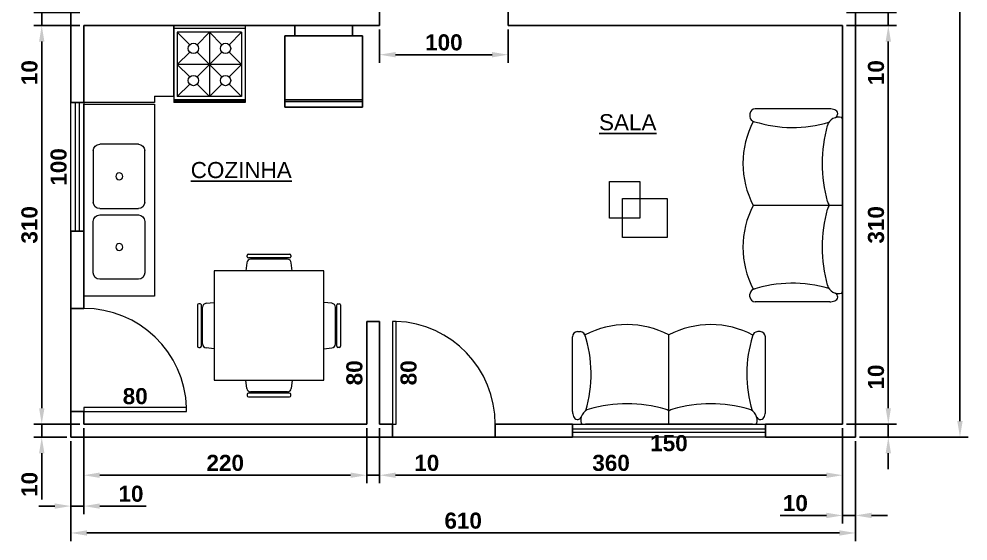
# Model space of a CAD drawing. Header units: millimetres. Extents: x 1805 to 4302, y 1320 to 2200.
# Drawn here: x 2669 to 3407, y 1320 to 1726 of the extents above; entities that cross this region are included whole.
import ezdxf

# ---------------------------------------------------------------- set-up
doc = ezdxf.new("R2010")
doc.units = ezdxf.units.MM
for name, color, linetype, lineweight in [('blocos', 40, 'Continuous', 9), ('cotas', 255, 'Continuous', 5), ('janelas', 1, 'Continuous', 13), ('paredes', 5, 'Continuous', 25), ('portas', 25, 'Continuous', 13)]:
    doc.layers.add(name, color=color, linetype=linetype, lineweight=lineweight)
doc.layers.add('Texto', color=102, linetype='Continuous')
doc.styles.add('Annotative', font='arial.ttf')
doc.styles.get("Standard").update_dxf_attribs({"font": ''})
doc.styles.get('Standard').set_extended_font_data('Arial', bold=True)
doc.dimstyles.new('Copy of ISO-25', dxfattribs={"dimscale": 0, "dimtxt": 2.5, "dimasz": 2.5, "dimexe": 1.25, "dimexo": 0.625, "dimtad": 1, "dimtxsty": 'Standard', "dimcen": 2.5, "dimse1": 1, "dimse2": 1, "dimsd1": 1, "dimsd2": 1, "dimclrt": 102, "dimadec": 0, "dimazin": 0, "dimtfac": 1, "dimtmove": 0, "dimatfit": 3, "dimfxl": 1, "dimarcsym": 0})
doc.dimstyles.new('ISO-25', dxfattribs={"dimscale": 0.5, "dimtxt": 2.5, "dimasz": 2.5, "dimexe": 1.25, "dimexo": 0.625, "dimtad": 1, "dimtxsty": 'Standard', "dimcen": 2.5, "dimclrt": 7, "dimadec": 0, "dimazin": 0, "dimtfac": 1, "dimtmove": 0, "dimatfit": 3, "dimfxl": 1, "dimarcsym": 0})

# ---------------------------------------------------------------- blocks, each defined once
blk = doc.blocks.new('*D59')
at = {"layer": 'cotas', "color": 0, "lineweight": -2, "transparency": 16777216}
for p, q in [((2719.19, 1408.07), (2719.19, 1365.37)), ((2939.19, 1408.07), (2939.19, 1365.37)), ((2731.69, 1371.62), (2926.69, 1371.62))]:
    blk.add_line(p, q, dxfattribs=at)
at = {"layer": 'cotas', "color": 0, "transparency": 16777216}
for points in [[(2731.69, 1373.71), (2731.69, 1369.54), (2719.19, 1371.62)], [(2926.69, 1373.71), (2926.69, 1369.54), (2939.19, 1371.62)]]:
    blk.add_solid(points, dxfattribs=at)
at = {"layer": 'Defpoints', "color": 0, "transparency": 16777216}
for p in [(2719.19, 1411.2), (2939.19, 1411.2), (2939.19, 1371.62)]:
    blk.add_point(p, dxfattribs=at)
at = {"layer": 'cotas', "color": 7, "transparency": 16777216, "insert": (2829.19, 1381.13), "char_height": 12.5, "attachment_point": 5}
blk.add_mtext('220', dxfattribs=at)
blk = doc.blocks.new('*D60')
at = {"layer": 'cotas', "color": 0, "lineweight": -2, "transparency": 16777216}
for p, q in [((2949.19, 1408.07), (2949.19, 1365.37)), ((3309.19, 1408.07), (3309.19, 1365.37)), ((2961.69, 1371.62), (3296.69, 1371.62))]:
    blk.add_line(p, q, dxfattribs=at)
at = {"layer": 'cotas', "color": 0, "transparency": 16777216}
for points in [[(2961.69, 1373.71), (2961.69, 1369.54), (2949.19, 1371.62)], [(3296.69, 1373.71), (3296.69, 1369.54), (3309.19, 1371.62)]]:
    blk.add_solid(points, dxfattribs=at)
at = {"layer": 'Defpoints', "color": 0, "transparency": 16777216}
for p in [(2949.19, 1411.2), (3309.19, 1411.2), (3309.19, 1371.62)]:
    blk.add_point(p, dxfattribs=at)
at = {"layer": 'cotas', "color": 7, "transparency": 16777216, "insert": (3129.19, 1381.13), "char_height": 12.5, "attachment_point": 5}
blk.add_mtext('360', dxfattribs=at)
blk = doc.blocks.new('*D61')
at = {"layer": 'cotas', "color": 0, "lineweight": -2, "transparency": 16777216}
for p, q in [((2709.19, 1398.07), (2709.19, 1320.49)), ((3319.19, 1398.07), (3319.19, 1320.49)), ((2721.69, 1326.74), (3306.69, 1326.74))]:
    blk.add_line(p, q, dxfattribs=at)
at = {"layer": 'cotas', "color": 0, "transparency": 16777216}
for points in [[(2721.69, 1328.82), (2721.69, 1324.66), (2709.19, 1326.74)], [(3306.69, 1328.82), (3306.69, 1324.66), (3319.19, 1326.74)]]:
    blk.add_solid(points, dxfattribs=at)
at = {"layer": 'Defpoints', "color": 0, "transparency": 16777216}
for p in [(2709.19, 1401.2), (3319.19, 1401.2), (3319.19, 1326.74)]:
    blk.add_point(p, dxfattribs=at)
at = {"layer": 'cotas', "color": 7, "transparency": 16777216, "insert": (3014.19, 1336.25), "char_height": 12.5, "attachment_point": 5}
blk.add_mtext('610', dxfattribs=at)
blk = doc.blocks.new('*D62')
at = {"layer": 'cotas', "color": 0, "lineweight": -2, "transparency": 16777216}
for p, q in [((3344.75, 1423.7), (3344.75, 1459.63)), ((3312.32, 1411.2), (3351, 1411.2)), ((3344.75, 1401.2), (3344.75, 1411.2)), ((3322.32, 1401.2), (3351, 1401.2)), ((3344.75, 1388.7), (3344.75, 1376.2))]:
    blk.add_line(p, q, dxfattribs=at)
at = {"layer": 'cotas', "color": 0, "transparency": 16777216}
for points in [[(3342.67, 1423.7), (3346.83, 1423.7), (3344.75, 1411.2)], [(3342.67, 1388.7), (3346.83, 1388.7), (3344.75, 1401.2)]]:
    blk.add_solid(points, dxfattribs=at)
at = {"layer": 'Defpoints', "color": 0, "transparency": 16777216}
for p in [(3309.19, 1411.2), (3344.75, 1411.2), (3319.19, 1401.2)]:
    blk.add_point(p, dxfattribs=at)
at = {"layer": 'cotas', "color": 7, "transparency": 16777216, "insert": (3335.24, 1447.91), "char_height": 12.5, "attachment_point": 5, "rotation": 90}
blk.add_mtext('10', dxfattribs=at)
blk = doc.blocks.new('*D63')
at = {"layer": 'cotas', "color": 0, "lineweight": -2, "transparency": 16777216}
for p, q in [((3309.19, 1408.07), (3309.19, 1334.11)), ((3319.19, 1398.07), (3319.19, 1334.11)), ((3296.69, 1340.36), (3260.76, 1340.36)), ((3319.19, 1340.36), (3309.19, 1340.36)), ((3331.69, 1340.36), (3344.19, 1340.36))]:
    blk.add_line(p, q, dxfattribs=at)
at = {"layer": 'cotas', "color": 0, "transparency": 16777216}
for points in [[(3296.69, 1342.45), (3296.69, 1338.28), (3309.19, 1340.36)], [(3331.69, 1342.45), (3331.69, 1338.28), (3319.19, 1340.36)]]:
    blk.add_solid(points, dxfattribs=at)
at = {"layer": 'Defpoints', "color": 0, "transparency": 16777216}
for p in [(3309.19, 1411.2), (3319.19, 1401.2), (3319.19, 1340.36)]:
    blk.add_point(p, dxfattribs=at)
at = {"layer": 'cotas', "color": 7, "transparency": 16777216, "insert": (3272.48, 1349.87), "char_height": 12.5, "attachment_point": 5}
blk.add_mtext('10', dxfattribs=at)
blk = doc.blocks.new('*D64')
at = {"layer": 'cotas', "color": 0, "lineweight": -2, "transparency": 16777216}
for p, q in [((2939.19, 1408.07), (2939.19, 1365.37)), ((2949.19, 1408.07), (2949.19, 1365.37)), ((2926.69, 1371.62), (2914.19, 1371.62)), ((2939.19, 1371.62), (2949.19, 1371.62)), ((2961.69, 1371.62), (2997.62, 1371.62))]:
    blk.add_line(p, q, dxfattribs=at)
at = {"layer": 'cotas', "color": 0, "transparency": 16777216}
for points in [[(2926.69, 1373.71), (2926.69, 1369.54), (2939.19, 1371.62)], [(2961.69, 1373.71), (2961.69, 1369.54), (2949.19, 1371.62)]]:
    blk.add_solid(points, dxfattribs=at)
at = {"layer": 'Defpoints', "color": 0, "transparency": 16777216}
for p in [(2939.19, 1411.2), (2949.19, 1411.2), (2949.19, 1371.62)]:
    blk.add_point(p, dxfattribs=at)
at = {"layer": 'cotas', "color": 7, "transparency": 16777216, "insert": (2985.91, 1381.13), "char_height": 12.5, "attachment_point": 5}
blk.add_mtext('10', dxfattribs=at)
blk = doc.blocks.new('*D65')
at = {"layer": 'cotas', "color": 0, "lineweight": -2, "transparency": 16777216}
for p, q in [((2719.19, 1408.07), (2719.19, 1341.39)), ((2709.19, 1398.07), (2709.19, 1341.39)), ((2696.69, 1347.64), (2684.19, 1347.64)), ((2709.19, 1347.64), (2719.19, 1347.64)), ((2731.69, 1347.64), (2767.62, 1347.64))]:
    blk.add_line(p, q, dxfattribs=at)
at = {"layer": 'cotas', "color": 0, "transparency": 16777216}
for points in [[(2696.69, 1349.72), (2696.69, 1345.56), (2709.19, 1347.64)], [(2731.69, 1349.72), (2731.69, 1345.56), (2719.19, 1347.64)]]:
    blk.add_solid(points, dxfattribs=at)
at = {"layer": 'Defpoints', "color": 0, "transparency": 16777216}
for p in [(2719.19, 1411.2), (2709.19, 1401.2), (2709.19, 1347.64)]:
    blk.add_point(p, dxfattribs=at)
at = {"layer": 'cotas', "color": 7, "transparency": 16777216, "insert": (2755.91, 1357.15), "char_height": 12.5, "attachment_point": 5}
blk.add_mtext('10', dxfattribs=at)
blk = doc.blocks.new('*D66')
at = {"layer": 'cotas', "color": 0, "lineweight": -2, "transparency": 16777216}
for p, q in [((3312.32, 1721.2), (3351, 1721.2)), ((3344.75, 1708.7), (3344.75, 1423.7)), ((3312.32, 1411.2), (3351, 1411.2))]:
    blk.add_line(p, q, dxfattribs=at)
at = {"layer": 'cotas', "color": 0, "transparency": 16777216}
for points in [[(3342.67, 1708.7), (3346.83, 1708.7), (3344.75, 1721.2)], [(3342.67, 1423.7), (3346.83, 1423.7), (3344.75, 1411.2)]]:
    blk.add_solid(points, dxfattribs=at)
at = {"layer": 'Defpoints', "color": 0, "transparency": 16777216}
for p in [(3309.19, 1721.2), (3309.19, 1411.2), (3344.75, 1411.2)]:
    blk.add_point(p, dxfattribs=at)
at = {"layer": 'cotas', "color": 7, "transparency": 16777216, "insert": (3335.24, 1566.2), "char_height": 12.5, "attachment_point": 5, "rotation": 90}
blk.add_mtext('310', dxfattribs=at)
blk = doc.blocks.new('*D67')
at = {"layer": 'cotas', "color": 0, "lineweight": -2, "transparency": 16777216}
for p, q in [((3344.75, 1743.7), (3344.75, 1756.2)), ((3312.32, 1731.2), (3351, 1731.2)), ((3344.75, 1731.2), (3344.75, 1721.2)), ((3312.32, 1721.2), (3351, 1721.2)), ((3344.75, 1708.7), (3344.75, 1672.77))]:
    blk.add_line(p, q, dxfattribs=at)
at = {"layer": 'cotas', "color": 0, "transparency": 16777216}
for points in [[(3342.67, 1743.7), (3346.83, 1743.7), (3344.75, 1731.2)], [(3342.67, 1708.7), (3346.83, 1708.7), (3344.75, 1721.2)]]:
    blk.add_solid(points, dxfattribs=at)
at = {"layer": 'Defpoints', "color": 0, "transparency": 16777216}
for p in [(3309.19, 1731.2), (3309.19, 1721.2), (3344.75, 1721.2)]:
    blk.add_point(p, dxfattribs=at)
at = {"layer": 'cotas', "color": 7, "transparency": 16777216, "insert": (3335.24, 1684.48), "char_height": 12.5, "attachment_point": 5, "rotation": 90}
blk.add_mtext('10', dxfattribs=at)
blk = doc.blocks.new('*D82')
at = {"layer": 'cotas', "color": 0, "lineweight": -2, "transparency": 16777216}
for p, q in [((2686.53, 1743.7), (2686.53, 1756.2)), ((2716.07, 1731.2), (2680.28, 1731.2)), ((2686.53, 1731.2), (2686.53, 1721.2)), ((2716.07, 1721.2), (2680.28, 1721.2)), ((2686.53, 1708.7), (2686.53, 1672.77))]:
    blk.add_line(p, q, dxfattribs=at)
at = {"layer": 'cotas', "color": 0, "transparency": 16777216}
for points in [[(2684.45, 1743.7), (2688.62, 1743.7), (2686.53, 1731.2)], [(2684.45, 1708.7), (2688.62, 1708.7), (2686.53, 1721.2)]]:
    blk.add_solid(points, dxfattribs=at)
at = {"layer": 'Defpoints', "color": 0, "transparency": 16777216}
for p in [(2719.19, 1731.2), (2686.53, 1721.2), (2719.19, 1721.2)]:
    blk.add_point(p, dxfattribs=at)
at = {"layer": 'cotas', "color": 7, "transparency": 16777216, "insert": (2677.03, 1684.48), "char_height": 12.5, "attachment_point": 5, "rotation": 90}
blk.add_mtext('10', dxfattribs=at)
blk = doc.blocks.new('*D83')
at = {"layer": 'cotas', "color": 0, "lineweight": -2, "transparency": 16777216}
for p, q in [((2716.07, 1721.2), (2680.28, 1721.2)), ((2686.53, 1708.7), (2686.53, 1423.7)), ((2716.07, 1411.2), (2680.28, 1411.2))]:
    blk.add_line(p, q, dxfattribs=at)
at = {"layer": 'cotas', "color": 0, "transparency": 16777216}
for points in [[(2684.45, 1708.7), (2688.62, 1708.7), (2686.53, 1721.2)], [(2684.45, 1423.7), (2688.62, 1423.7), (2686.53, 1411.2)]]:
    blk.add_solid(points, dxfattribs=at)
at = {"layer": 'Defpoints', "color": 0, "transparency": 16777216}
for p in [(2719.19, 1721.2), (2686.53, 1411.2), (2719.19, 1411.2)]:
    blk.add_point(p, dxfattribs=at)
at = {"layer": 'cotas', "color": 7, "transparency": 16777216, "insert": (2677.03, 1566.2), "char_height": 12.5, "attachment_point": 5, "rotation": 90}
blk.add_mtext('310', dxfattribs=at)
blk = doc.blocks.new('*D84')
at = {"layer": 'cotas', "color": 0, "lineweight": -2, "transparency": 16777216}
for p, q in [((2686.53, 1423.7), (2686.53, 1436.2)), ((2716.07, 1411.2), (2680.28, 1411.2)), ((2686.53, 1411.2), (2686.53, 1401.2)), ((2706.07, 1401.2), (2680.28, 1401.2)), ((2686.53, 1388.7), (2686.53, 1352.77))]:
    blk.add_line(p, q, dxfattribs=at)
at = {"layer": 'cotas', "color": 0, "transparency": 16777216}
for points in [[(2684.45, 1423.7), (2688.62, 1423.7), (2686.53, 1411.2)], [(2684.45, 1388.7), (2688.62, 1388.7), (2686.53, 1401.2)]]:
    blk.add_solid(points, dxfattribs=at)
at = {"layer": 'Defpoints', "color": 0, "transparency": 16777216}
for p in [(2719.19, 1411.2), (2686.53, 1401.2), (2709.19, 1401.2)]:
    blk.add_point(p, dxfattribs=at)
at = {"layer": 'cotas', "color": 7, "transparency": 16777216, "insert": (2677.03, 1364.48), "char_height": 12.5, "attachment_point": 5, "rotation": 90}
blk.add_mtext('10', dxfattribs=at)
blk = doc.blocks.new('*D85')
at = {"layer": 'cotas', "color": 0, "lineweight": -2, "transparency": 16777216}
for p, q in [((3322.32, 2101.2), (3406.73, 2101.2)), ((3400.48, 1413.7), (3400.48, 2088.7)), ((3322.32, 1401.2), (3406.73, 1401.2))]:
    blk.add_line(p, q, dxfattribs=at)
at = {"layer": 'cotas', "color": 0, "transparency": 16777216}
for points in [[(3398.4, 2088.7), (3402.57, 2088.7), (3400.48, 2101.2)], [(3398.4, 1413.7), (3402.57, 1413.7), (3400.48, 1401.2)]]:
    blk.add_solid(points, dxfattribs=at)
at = {"layer": 'Defpoints', "color": 0, "transparency": 16777216}
for p in [(3319.19, 2101.2), (3400.48, 2101.2), (3319.19, 1401.2)]:
    blk.add_point(p, dxfattribs=at)
at = {"layer": 'cotas', "color": 7, "transparency": 16777216, "insert": (3390.98, 1751.2), "char_height": 12.5, "attachment_point": 5, "rotation": 90}
blk.add_mtext('700', dxfattribs=at)
blk = doc.blocks.new('*D88')
at = {"layer": 'Defpoints', "color": 0, "transparency": 16777216}
for p in [(3099.19, 1401.2), (3249.19, 1401.2), (3249.19, 1386.96)]:
    blk.add_point(p, dxfattribs=at)
at = {"layer": 'cotas', "color": 102, "transparency": 16777216, "insert": (3174.19, 1396.46), "char_height": 12.5, "attachment_point": 5}
blk.add_mtext('150', dxfattribs=at)
blk = doc.blocks.new('*D89')
at = {"layer": 'Defpoints', "color": 0, "transparency": 16777216}
for p in [(2962.19, 1491.2), (2981.31, 1491.2), (2962.19, 1411.2)]:
    blk.add_point(p, dxfattribs=at)
at = {"layer": 'cotas', "color": 102, "transparency": 16777216, "insert": (2971.8, 1451.2), "char_height": 12.5, "attachment_point": 5, "rotation": 90}
blk.add_mtext('80', dxfattribs=at)
blk = doc.blocks.new('*D90')
at = {"layer": 'Defpoints', "color": 0, "transparency": 16777216}
for p in [(2719.19, 1424.2), (2799.19, 1424.2), (2799.19, 1423.48)]:
    blk.add_point(p, dxfattribs=at)
at = {"layer": 'cotas', "color": 102, "transparency": 16777216, "insert": (2759.19, 1432.99), "char_height": 12.5, "attachment_point": 5}
blk.add_mtext('80', dxfattribs=at)
blk = doc.blocks.new('*D91')
at = {"layer": 'Defpoints', "color": 0, "transparency": 16777216}
for p in [(2709.19, 1661.2), (2709.19, 1661.2), (2709.19, 1561.2)]:
    blk.add_point(p, dxfattribs=at)
at = {"layer": 'cotas', "color": 102, "transparency": 16777216, "insert": (2699.68, 1611.2), "char_height": 12.5, "attachment_point": 5, "rotation": 90}
blk.add_mtext('100', dxfattribs=at)
blk = doc.blocks.new('sofá1')
at = {"layer": 'blocos'}
for p, q in [((-75, 10), (-75, 68)), ((-71, 72), (-69, 72)), ((0, 0), (0, 69.51)), ((71, 72), (69, 72)), ((75, 10), (75, 68)), ((0, 0), (-65, 0)), ((65, 0), (0, 0))]:
    blk.add_line(p, q, dxfattribs=at)
for centre, radius, start, end in [((-32.58, 6.72), 70.72, 62.61664, 117.38336), ((32.47, 6.72), 70.72, 62.39185, 117.38336), ((-71, 68), 4, 90, 180), ((-69, 68), 4, 0, 90), ((-160.37, 38.81), 99.85, 343.59388, 18.1629), ((160.37, 38.81), 99.85, 162.72752, 196.40612), ((69, 68), 4, 90, 173.46675), ((71, 68), 4, 0, 90), ((-32.5, -93.48), 109.4, 74.31816, 105.68184), ((32.5, -93.48), 109.4, 74.31816, 105.68184), ((-65, 10), 10, 180, 202.88607), ((-59.28, 2.96), 9.31, 107.4613, 194.9731), ((-5.72, 2.96), 9.31, 52.06969, 72.5387), ((5.72, 2.96), 9.31, 107.4613, 127.93031), ((59.28, 2.96), 9.31, 345.0269, 72.5387), ((65, 10), 10, 337.11393, 0), ((-71.09, 7.03), 3.26, 196.45825, 330.78162), ((-65, 10), 10, 250.89983, 270), ((65, 10), 10, 270, 289.10017), ((71.09, 7.03), 3.26, 209.21838, 343.54175)]:
    blk.add_arc(centre, radius, start, end, dxfattribs=at)
blk = doc.blocks.new('mesacanto')
at = {"layer": 'blocos', "ltscale": 0.5}
for p, q in [((-44.6, 43.72), (-21.04, 43.72)), ((-44.6, 15.13), (-44.6, 43.72)), ((-21.04, 43.72), (-21.04, 15.13)), ((-34.5, 30.27), (0, 30.27)), ((-34.5, 0), (-34.5, 30.27)), ((0, 30.27), (0, 0)), ((-21.04, 15.13), (-44.6, 15.13)), ((0, 0), (-34.5, 0))]:
    blk.add_line(p, q, dxfattribs=at)
blk = doc.blocks.new('fogão')
at = {"layer": 'blocos'}
for p, q in [((0, 27.75), (0, -27.75)), ((0, 27.75), (60, 27.75)), ((2.5, 27.75), (2.5, -27.75)), ((5.36, 25), (15.03, 15.33)), ((5.36, 25), (55.36, 25)), ((5.36, 25), (5.36, -25)), ((20.69, 15.33), (30.36, 25)), ((30.36, 25), (40.03, 15.33)), ((30.36, 25), (30.36, -25)), ((45.69, 15.33), (55.36, 25)), ((55.36, 25), (55.36, -25)), ((57.86, 27.75), (57.86, -27.75)), ((58.86, 27.75), (58.86, -27.75)), ((60, 27.75), (60, -27.75)), ((5.36, 0), (15.03, 9.67)), ((20.69, -9.67), (40.03, 9.67)), ((20.69, 9.67), (40.03, -9.67)), ((45.69, 9.67), (55.36, 0)), ((15.03, -9.67), (5.36, 0)), ((5.36, 0), (55.36, 0)), ((55.36, 0), (45.69, -9.67)), ((5.36, -25), (15.03, -15.33)), ((30.36, -25), (20.69, -15.33)), ((40.03, -15.33), (30.36, -25)), ((45.69, -15.33), (55.36, -25)), ((0, -27.75), (60, -27.75)), ((5.36, -25), (55.36, -25))]:
    blk.add_line(p, q, dxfattribs=at)
for centre in [(17.86, 12.5), (42.86, 12.5), (17.86, -12.5), (42.86, -12.5)]:
    blk.add_circle(centre, 4, dxfattribs=at)
blk = doc.blocks.new('pia_coz')
at = {"layer": 'blocos', "ltscale": 100}
for p, q in [((-70.05, 35.67), (-70.05, 90.67)), ((-70.05, 90.67), (-0.05, 90.67)), ((-0.05, 30.67), (-0.05, 90.67)), ((-55.05, 35.67), (-70.05, 35.67)), ((-55.05, 35.67), (-55.05, 30.67)), ((-55.05, 30.67), (-0.05, 30.67))]:
    blk.add_line(p, q, dxfattribs=at)
at = {"layer": 'blocos'}
for p, q in [((-55, 29.37), (-55, -119.65)), ((0, 29.37), (-55, 29.37)), ((0, -119.65), (0, 29.37)), ((-47.5, -46.66), (-47.5, -6.66)), ((-42.5, -1.66), (-12.5, -1.66)), ((-7.5, -6.66), (-7.5, -46.66)), ((-12.5, -51.66), (-42.5, -51.66)), ((-12.5, -56.6), (-42.5, -56.6)), ((-47.5, -61.6), (-47.5, -101.6)), ((-7.5, -101.6), (-7.5, -61.6)), ((-42.5, -106.6), (-12.5, -106.6)), ((-55, -119.65), (0, -119.65))]:
    blk.add_line(p, q, dxfattribs=at)
for centre in [(-27.66, -26.66), (-27.66, -81.6)]:
    blk.add_circle(centre, 2.74, dxfattribs=at)
for centre, start, end in [((-42.5, -6.66), 90, 180), ((-12.5, -6.66), 360, 90), ((-42.5, -46.66), 180, 270), ((-12.5, -46.66), 270, 0), ((-42.5, -61.6), 90, 180), ((-12.5, -61.6), 360, 90), ((-42.5, -101.6), 180, 270), ((-12.5, -101.6), 270, 0)]:
    blk.add_arc(centre, 5, start, end, dxfattribs=at)
blk = doc.blocks.new('mesa')
at = {"layer": 'blocos'}
for p, q in [((-14.38, 51.99), (-15.07, 45.67)), ((-14.09, 56.67), (-14.09, 57.67)), ((-13.09, 58.67), (18.91, 58.67)), ((18.91, 55.67), (-13.09, 55.67)), ((17.22, 54.67), (-11.4, 54.67)), ((19.91, 57.67), (19.91, 56.67)), ((20.9, 45.67), (20.2, 51.99)), ((45.52, 45.67), (-39.7, 45.67)), ((-39.7, 45.67), (-39.7, -39.33)), ((45.52, -39.33), (45.52, 45.67)), ((-52.7, 19.17), (-52.7, -12.83)), ((-50.7, 20.17), (-51.7, 20.17)), ((-49.7, -12.83), (-49.7, 19.17)), ((-48.7, -11.14), (-48.7, 17.48)), ((-46.02, 20.46), (-39.7, 21.15)), ((51.85, 20.46), (45.52, 21.15)), ((54.52, -11.14), (54.52, 17.48)), ((55.52, -12.83), (55.52, 19.17)), ((56.52, 20.17), (57.52, 20.17)), ((58.52, 19.17), (58.52, -12.83)), ((-51.7, -13.83), (-50.7, -13.83)), ((-39.7, -14.81), (-46.02, -14.12)), ((45.52, -14.81), (51.85, -14.12)), ((57.52, -13.83), (56.52, -13.83)), ((-39.7, -39.33), (45.52, -39.33)), ((-14.38, -45.66), (-15.07, -39.33)), ((20.9, -39.33), (20.2, -45.66)), ((-14.09, -50.33), (-14.09, -51.33)), ((18.91, -49.33), (-13.09, -49.33)), ((17.22, -48.33), (-11.4, -48.33)), ((19.91, -51.33), (19.91, -50.33)), ((-13.09, -52.33), (18.91, -52.33))]:
    blk.add_line(p, q, dxfattribs=at)
for centre, radius, start, end in [((-11.4, 51.67), 3, 90, 173.77277), ((-13.09, 57.67), 1, 90, 180), ((-13.09, 56.67), 1, 180, 270), ((17.22, 51.67), 3, 6.22723, 90), ((18.91, 57.67), 1, 360, 90), ((18.91, 56.67), 1, 270, 0), ((-51.7, 19.17), 1, 90, 180), ((-50.7, 19.17), 1, 0, 90), ((-45.7, 17.48), 3, 96.22723, 180), ((51.52, 17.48), 3, 360, 83.77277), ((56.52, 19.17), 1, 90, 180), ((57.52, 19.17), 1, 0, 90), ((-51.7, -12.83), 1, 180, 270), ((-50.7, -12.83), 1, 270, 360), ((-45.7, -11.14), 3, 180, 263.77277), ((51.52, -11.14), 3, 276.22723, 0), ((56.52, -12.83), 1, 180, 270), ((57.52, -12.83), 1, 270, 0), ((-11.4, -45.33), 3, 186.22723, 270), ((-13.09, -50.33), 1, 90, 180), ((-13.09, -51.33), 1, 180, 270), ((17.22, -45.33), 3, 270, 353.77277), ((18.91, -50.33), 1, 360, 90), ((18.91, -51.33), 1, 270, 0)]:
    blk.add_arc(centre, radius, start, end, dxfattribs=at)
blk = doc.blocks.new('*D73')
at = {"layer": 'cotas', "color": 0, "lineweight": -2, "transparency": 16777216}
for p, q in [((2949.19, 1718.07), (2949.19, 1692.19)), ((3049.19, 1718.07), (3049.19, 1692.19)), ((2961.69, 1698.44), (3036.69, 1698.44))]:
    blk.add_line(p, q, dxfattribs=at)
at = {"layer": 'cotas', "color": 0, "transparency": 16777216}
for points in [[(2961.69, 1700.53), (2961.69, 1696.36), (2949.19, 1698.44)], [(3036.69, 1700.53), (3036.69, 1696.36), (3049.19, 1698.44)]]:
    blk.add_solid(points, dxfattribs=at)
at = {"layer": 'Defpoints', "color": 0, "transparency": 16777216}
for p in [(2949.19, 1721.2), (3049.19, 1721.2), (3049.19, 1698.44)]:
    blk.add_point(p, dxfattribs=at)
at = {"layer": 'cotas', "color": 7, "transparency": 16777216, "insert": (2999.19, 1707.95), "char_height": 12.5, "attachment_point": 5}
blk.add_mtext('100', dxfattribs=at)
blk = doc.blocks.new('sofá2')
at = {"layer": 'blocos'}
for p, q in [((-10, 75), (-68, 75)), ((-72, 71), (-72, 69)), ((0, 65), (0, 0)), ((0, 0), (-69.51, 0)), ((0, 0), (0, -65)), ((-72, -71), (-72, -69)), ((-10, -75), (-68, -75))]:
    blk.add_line(p, q, dxfattribs=at)
for centre, radius, start, end in [((-68, 71), 4, 90, 180), ((-10, 65), 10, 67.11393, 90), ((-7.03, 71.09), 3.26, 299.21838, 73.54175), ((-68, 69), 4, 180, 263.46675), ((-2.96, 59.28), 9.31, 75.0269, 162.5387), ((-10, 65), 10, 0, 19.10017), ((-6.72, 32.47), 70.72, 152.39185, 207.38336), ((-38.81, 160.37), 99.85, 252.72752, 286.40612), ((93.48, 32.5), 109.4, 164.31816, 195.68184), ((-2.96, 5.72), 9.31, 197.4613, 217.93031), ((-2.96, -5.72), 9.31, 142.06969, 162.5387), ((-6.72, -32.58), 70.72, 152.61664, 207.38336), ((93.48, -32.5), 109.4, 164.31816, 195.68184), ((-68, -69), 4, 90, 180), ((-38.81, -160.37), 99.85, 73.59388, 108.1629), ((-2.96, -59.28), 9.31, 197.4613, 284.9731), ((-10, -65), 10, 340.89983, 0), ((-68, -71), 4, 180, 270), ((-7.03, -71.09), 3.26, 286.45825, 60.78162), ((-10, -65), 10, 270, 292.88607)]:
    blk.add_arc(centre, radius, start, end, dxfattribs=at)
blk = doc.blocks.new('geladeira')
at = {"layer": 'blocos'}
for p, q in [((8, 30.3), (63.45, 30.3)), ((8, -30.3), (8, 30.3)), ((8, 22.3), (8, 30.3)), ((57.95, 30.3), (57.95, -30.3)), ((59.45, 30.3), (59.45, -30.3)), ((63.45, 30.3), (63.45, -30.3)), ((63.45, 30.3), (63.45, -30.3)), ((8, 22.3), (0, 22.3)), ((0, 22.3), (0, -22.3)), ((0, -22.3), (0, 22.3)), ((0, 22.3), (8, 22.3)), ((0, -22.3), (8, -22.3)), ((8, -22.3), (0, -22.3)), ((8, -30.3), (8, -22.3)), ((63.45, -30.3), (8, -30.3)), ((63.45, -30.3), (8, -30.3))]:
    blk.add_line(p, q, dxfattribs=at)
for points in [[(63.45, -30.3), (63.45, 30.3), (8, 30.3), (8, -30.3)], [(8, 30.3, 61.8), (8, -30.3, 61.8), (57.95, -30.3, 61.8), (57.95, 30.3, 61.8)], [(8, 22.3, 48), (0, 22.3, 48), (0, -22.3, 48), (8, -22.3, 48)]]:
    blk.add_3dface(points, dxfattribs=at)
blk = doc.blocks.new('*D75')
at = {"layer": 'Defpoints', "color": 0, "transparency": 16777216}
for p in [(2939.19, 1491.2), (2939.19, 1491.2), (2939.19, 1411.2)]:
    blk.add_point(p, dxfattribs=at)
at = {"layer": 'cotas', "color": 102, "transparency": 16777216, "insert": (2929.68, 1451.2), "char_height": 12.5, "attachment_point": 5, "rotation": 90}
blk.add_mtext('80', dxfattribs=at)

msp = doc.modelspace()

# ---------------------------------------------------------------- linework, layer by layer
at = {"layer": 'janelas'}
for p, q in [((2709.191, 1561.198), (2709.191, 1661.198)), ((2712.691, 1561.198), (2712.691, 1661.198)), ((2715.691, 1661.198), (2715.691, 1561.198)), ((2719.191, 1661.198), (2719.191, 1561.198)), ((3099.191, 1411.198), (3249.191, 1411.198)), ((3099.191, 1407.698), (3249.191, 1407.698)), ((3249.191, 1404.698), (3099.191, 1404.698)), ((3249.191, 1401.198), (3099.191, 1401.198))]:
    msp.add_line(p, q, dxfattribs=at)
at = {"layer": 'paredes'}
for p, q in [((3319.191, 1401.198), (3319.191, 2101.198)), ((2949.191, 1761.198), (2949.191, 1721.198)), ((2709.191, 1756.198), (2709.191, 1661.198)), ((3049.191, 1721.198), (3049.191, 1741.198)), ((2719.191, 1721.198), (2949.191, 1721.198)), ((2719.191, 1721.198), (2719.191, 1661.198)), ((3049.191, 1721.198), (3309.191, 1721.198)), ((3309.191, 1411.198), (3309.191, 1721.198)), ((2719.191, 1661.198), (2709.191, 1661.198)), ((2709.191, 1561.198), (2709.191, 1401.198)), ((2719.191, 1561.198), (2709.191, 1561.198)), ((2719.191, 1561.198), (2719.191, 1501.198)), ((2719.191, 1501.198), (2709.191, 1501.198)), ((2939.191, 1411.198), (2939.191, 1491.198)), ((2939.191, 1491.198), (2949.191, 1491.198)), ((2949.191, 1491.198), (2949.191, 1411.198)), ((2719.191, 1421.198), (2709.191, 1421.198)), ((2719.191, 1421.198), (2719.191, 1411.198)), ((2719.191, 1411.198), (2939.191, 1411.198)), ((2949.191, 1411.198), (2959.191, 1411.198)), ((2959.191, 1411.198), (2959.191, 1401.198)), ((3039.191, 1411.198), (3099.191, 1411.198)), ((3039.191, 1401.198), (3039.191, 1411.198)), ((3099.191, 1411.198), (3099.191, 1401.198)), ((3249.191, 1411.198), (3309.191, 1411.198)), ((3249.191, 1411.198), (3249.191, 1401.198)), ((2709.191, 1401.198), (3099.191, 1401.198)), ((3249.191, 1401.198), (3319.191, 1401.198))]:
    msp.add_line(p, q, dxfattribs=at)
at = {"layer": 'portas'}
for points in [[(2959.191, 1411.198), (2962.191, 1411.198), (2962.191, 1491.198), (2959.191, 1491.198)], [(2719.191, 1421.198), (2799.191, 1421.198), (2799.191, 1424.198), (2719.191, 1424.198)]]:
    msp.add_lwpolyline(points, close=True, dxfattribs=at)
for centre, radius, start, end in [((2719.191, 1421.198), 80.056, 2.147585, 90), ((2959.191, 1411.198), 80, 0, 87.852415)]:
    msp.add_arc(centre, radius, start, end, dxfattribs=at)

# ---------------------------------------------------------------- block references
at = {"layer": 'blocos', "xscale": -1}
msp.add_blockref('pia_coz', (2719.136, 1630.528), dxfattribs=at)
at = {"layer": 'blocos'}
for name, p, rotation in [('fogão', (2816.941, 1721.198), 270), ('geladeira', (2905.733, 1721.198), 270), ('sofá1', (3309.191, 1581.372), 90), ('sofá2', (3174.191, 1411.198), 270)]:
    msp.add_blockref(name, p, dxfattribs=dict(at, rotation=rotation))
for name, p in [('mesacanto', (3172.687, 1556.304)), ('mesa', (2860.338, 1484.773))]:
    msp.add_blockref(name, p, dxfattribs=at)

# ---------------------------------------------------------------- texts
at = {"layer": 'Texto', "char_height": 15, "attachment_point": 1, "style": 'Annotative'}
for s, insert in [('\\pi61.51139;{\\H0.83333x;\\LSALA}', (3058.307, 1652.214)), ('\\pi44.59041;{\\H0.83333x;\\LCOZINHA}', (2757.754, 1615.055))]:
    msp.add_mtext_dynamic_manual_height_columns(s, width=166.91755, gutter_width=62.5, heights=[0], dxfattribs=dict(at, insert=insert))

# ---------------------------------------------------------------- dimensions: what is measured, and where the dimension line sits
at = {"layer": 'cotas'}
for base, p1, p2, dimstyle, picture, middle in [((3400.483, 2101.198), (3319.191, 1401.198), (3319.191, 2101.198), 'ISO-25', '*D85', (3390.976, 1751.198)), ((2686.535, 1721.198), (2719.191, 1731.198), (2719.191, 1721.198), 'ISO-25', '*D82', (2677.028, 1684.483)), ((3344.749, 1721.198), (3309.191, 1731.198), (3309.191, 1721.198), 'ISO-25', '*D67', (3335.242, 1684.483)), ((2686.535, 1411.198), (2719.191, 1721.198), (2719.191, 1411.198), 'ISO-25', '*D83', (2677.028, 1566.198)), ((3344.749, 1411.198), (3309.191, 1721.198), (3309.191, 1411.198), 'ISO-25', '*D66', (3335.242, 1566.198)), ((2939.191, 1491.198), (2939.191, 1411.198), (2939.191, 1491.198), 'Copy of ISO-25', '*D75', (2929.68, 1451.198)), ((3344.749, 1411.198), (3319.191, 1401.198), (3309.191, 1411.198), 'ISO-25', '*D62', (3335.242, 1447.914)), ((2686.535, 1401.198), (2719.191, 1411.198), (2709.191, 1401.198), 'ISO-25', '*D84', (2677.028, 1364.483))]:
    dim = msp.add_linear_dim(base=base, p1=p1, p2=p2, angle=90, dimstyle=dimstyle, override={"dimscale": 5}, dxfattribs=at)
    dim.commit()
    dim.dimension.update_dxf_attribs({"geometry": picture, "text_midpoint": middle})
for base, p1, p2, picture, middle in [((3049.191, 1698.442), (2949.191, 1721.198), (3049.191, 1721.198), '*D73', (2999.191, 1707.95)), ((2939.191, 1371.624), (2719.191, 1411.198), (2939.191, 1411.198), '*D59', (2829.191, 1381.131)), ((2949.191, 1371.624), (2939.191, 1411.198), (2949.191, 1411.198), '*D64', (2985.907, 1381.131)), ((3309.191, 1371.624), (2949.191, 1411.198), (3309.191, 1411.198), '*D60', (3129.191, 1381.131)), ((3319.191, 1326.74), (2709.191, 1401.198), (3319.191, 1401.198), '*D61', (3014.191, 1336.248))]:
    dim = msp.add_linear_dim(base=base, p1=p1, p2=p2, dimstyle='ISO-25', override={"dimscale": 5}, dxfattribs=at)
    dim.commit()
    dim.dimension.update_dxf_attribs({"geometry": picture, "text_midpoint": middle})
for base, p1, p2, picture, middle in [((2709.191, 1661.198), (2709.191, 1561.198), (2709.191, 1661.198), '*D91', (2709.191, 1611.198)), ((2981.308, 1491.198), (2962.191, 1411.198), (2962.191, 1491.198), '*D89', (2981.308, 1451.198))]:
    dim = msp.add_linear_dim(base=base, p1=p1, p2=p2, angle=90, dimstyle='Copy of ISO-25', override={"dimscale": 5}, dxfattribs=at)
    dim.commit()
    dim.dimension.update_dxf_attribs({"geometry": picture, "text_midpoint": middle, "dimtype": 160})
for base, p1, p2, dimstyle, picture, middle in [((2799.191, 1423.483), (2719.191, 1424.198), (2799.191, 1424.198), 'Copy of ISO-25', '*D90', (2759.191, 1423.483)), ((2709.191, 1347.641), (2719.191, 1411.198), (2709.191, 1401.198), 'ISO-25', '*D65', (2755.907, 1347.641)), ((3319.191, 1340.362), (3309.191, 1411.198), (3319.191, 1401.198), 'ISO-25', '*D63', (3272.476, 1340.362)), ((3249.191, 1386.956), (3099.191, 1401.198), (3249.191, 1401.198), 'Copy of ISO-25', '*D88', (3174.191, 1386.956))]:
    dim = msp.add_linear_dim(base=base, p1=p1, p2=p2, dimstyle=dimstyle, override={"dimscale": 5}, dxfattribs=at)
    dim.commit()
    dim.dimension.update_dxf_attribs({"geometry": picture, "text_midpoint": middle, "dimtype": 160})

doc.saveas('drawing.dxf')
